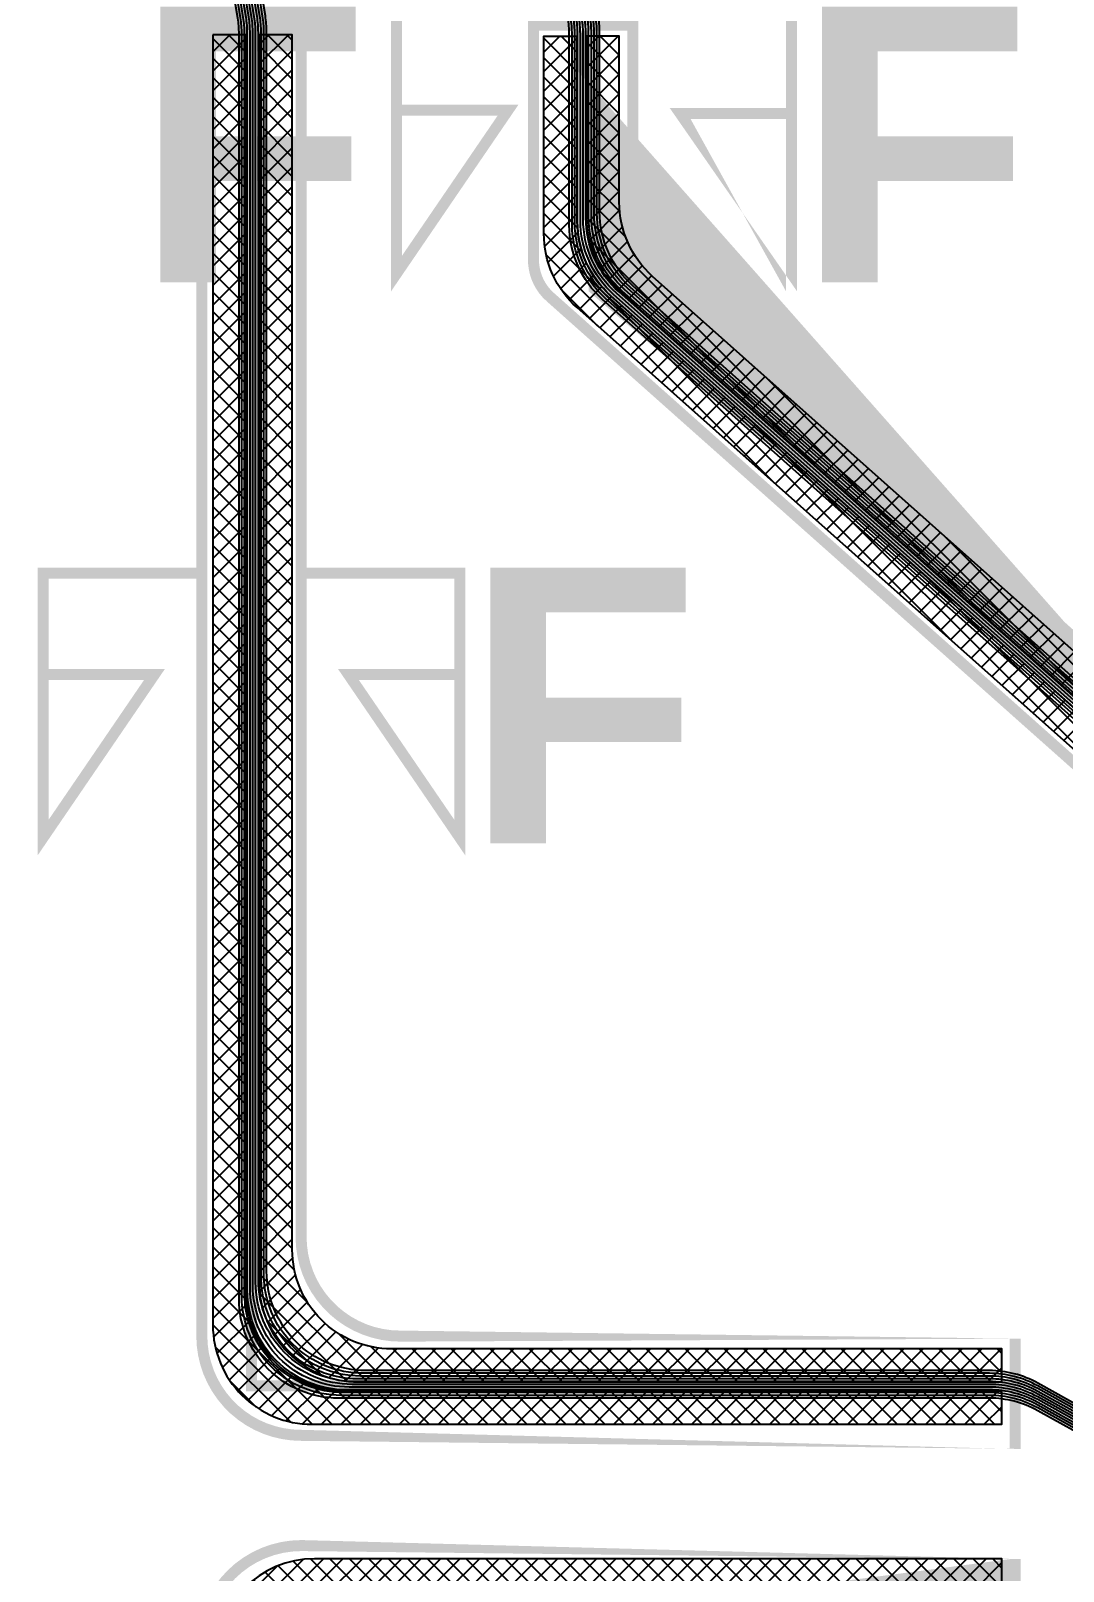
# Model space of a CAD drawing. Header units: metres. Extents: x 532643 to 533032, y 2674497 to 2674929.
# Drawn here: x 532816.68 to 532826.05, y 2674796.39 to 2674810.36 of the extents above; entities that cross this region are included whole.
import ezdxf
from ezdxf.enums import TextEntityAlignment as Align

# ---------------------------------------------------------------- set-up
doc = ezdxf.new("R2010")
doc.units = ezdxf.units.M
doc.header["$MEASUREMENT"] = 0
for name, color, linetype in [('300mm Hume Pipe', 74, 'Continuous'), ('Excavation', 7, 'Continuous'), ('LT Cable(AG) INV to LT Panel BL-06', 2, 'Continuous'), ('Section Marking BL-06', 2, 'Continuous'), ('Trench (AC)-BL06', 14, 'Continuous')]:
    doc.layers.add(name, color=color, linetype=linetype)
doc.styles.add('BoldTextStyle', font='arialbd.ttf')
pattern_1 = [(45, (0, 749.9980000001378), (-0.08838834764831845, 0.08838834764831845), []), (135, (0, 749.9980000001378), (-0.08838834764831845, -0.08838834764831843), [])]

msp = doc.modelspace()

# ---------------------------------------------------------------- hatches: boundary and pattern name
at = {"layer": '300mm Hume Pipe'}
h = msp.add_hatch(dxfattribs=at)
h.set_pattern_fill('ANSI37', color=74)
h.set_pattern_definition(pattern_1)
edge = h.paths.add_edge_path()
edge.add_line((532818.3352843686, 2674810.327486473), (532818.3352843699, 2674798.623132979))
edge.add_arc((532819.2352843699, 2674798.623132979), 0.9000000000232831, 180.0000000296449, 270.0000000074112)
edge.add_line((532819.23528437, 2674797.723132979), (532825.4881698034, 2674797.723132984))
edge.add_line((532825.4881698034, 2674797.723132984), (532825.4881698034, 2674798.023132984))
edge.add_line((532825.4881698034, 2674798.023132984), (532819.5352843701, 2674798.023132979))
edge.add_arc((532819.53528437, 2674798.923132979), 0.900000000372529, 180.0000000296449, 270.00000000741124, ccw=False)
edge.add_line((532818.6352843699, 2674798.923132979), (532818.6352843686, 2674810.327486473))
edge.add_line((532818.6352843686, 2674810.327486473), (532818.3352843686, 2674810.327486473))
edge = h.paths.add_edge_path(flags=17)
edge.add_line((532818.755440929, 2674810.327486473), (532818.755440929, 2674799.007195848))
edge.add_arc((532819.655440929, 2674799.007195848), 0.9000000000232831, 180.0000000296449, 270.0000000741123)
edge.add_line((532819.6554409302, 2674798.107195848), (532825.4881698034, 2674798.107195856))
edge.add_line((532825.4881698034, 2674798.107195856), (532825.4881698034, 2674798.407195855))
edge.add_line((532825.4881698034, 2674798.407195855), (532819.9554409303, 2674798.407195847))
edge.add_arc((532819.9554409289, 2674799.307195848), 0.900000000372529, 180.0000000296449, 270.0000000889347, ccw=False)
edge.add_line((532819.055440929, 2674799.307195847), (532819.055440929, 2674810.327486473))
edge.add_line((532819.055440929, 2674810.327486473), (532818.755440929, 2674810.327486473))
h = msp.add_hatch(dxfattribs=at)
h.set_pattern_fill('ANSI37', color=74)
h.set_pattern_definition(pattern_1)
edge = h.paths.add_edge_path()
edge.add_line((532829.0382895741, 2674799.296708546), (532829.3382895739, 2674799.296708546))
edge.add_line((532829.3382895739, 2674799.296708546), (532829.3382895739, 2674801.487289007))
edge.add_arc((532828.4382895738, 2674801.487289008), 0.9000000001396984, 359.9999999703551, 408.3287436989939)
edge.add_line((532829.0366597067, 2674802.159563642), (532822.3225955841, 2674808.135537201))
edge.add_arc((532822.920965717, 2674808.807811836), 0.9000000002774085, 180, 228.3287437187034, ccw=False)
edge.add_line((532822.0209657168, 2674808.807811836), (532822.0209657169, 2674810.314203433))
edge.add_line((532822.0209657169, 2674810.314203433), (532821.7209657171, 2674810.314203433))
edge.add_line((532821.7209657171, 2674810.314203433), (532821.720965717, 2674808.673210654))
edge.add_arc((532822.6209657171, 2674808.673210654), 0.9000000001396984, 180, 228.3287437187034)
edge.add_line((532822.0225955842, 2674808.00093602), (532828.736659707, 2674802.02496246))
edge.add_arc((532828.138289574, 2674801.352687825), 0.900000000354808, 0, 48.32874371316751, ccw=False)
edge.add_line((532829.0382895741, 2674801.352687825), (532829.0382895741, 2674799.296708546))
edge = h.paths.add_edge_path()
edge.add_line((532821.6369028456, 2674810.262976613), (532821.6369028455, 2674808.635494115))
edge.add_arc((532822.5369028456, 2674808.635494115), 0.9000000001396984, 180, 228.3287437187034)
edge.add_line((532821.9385327126, 2674807.96321948), (532828.6525968354, 2674801.987245921))
edge.add_arc((532828.0542267024, 2674801.314971286), 0.9000000002774085, 0, 48.32874371870338, ccw=False)
edge.add_line((532828.9542267026, 2674801.314971286), (532828.9542267026, 2674799.296708546))
edge.add_line((532828.9542267026, 2674799.296708546), (532828.6542267025, 2674799.296708546))
edge.add_line((532828.6542267025, 2674799.296708546), (532828.6542267024, 2674801.205169657))
edge.add_arc((532827.7542267023, 2674801.205169657), 0.9000000001396984, 0, 48.33614239672145)
edge.add_line((532828.3525100184, 2674801.877521554), (532821.6386195295, 2674807.851786938))
edge.add_arc((532822.2369028457, 2674808.524138836), 0.900000000033609, 180, 228.3361423967214, ccw=False)
edge.add_line((532821.3369028455, 2674808.524138836), (532821.3369028455, 2674810.314203433))
edge.add_line((532821.3369028455, 2674810.314203433), (532821.6369028456, 2674810.314203433))
edge.add_line((532821.6369028456, 2674810.314203433), (532821.6369028456, 2674810.262976613))
h = msp.add_hatch(dxfattribs=at)
h.set_pattern_fill('ANSI37', color=74)
h.set_pattern_definition(pattern_1)
edge = h.paths.add_edge_path(flags=17)
edge.add_line((532818.7152984735, 2674765.808283587), (532819.0152978556, 2674765.808283587))
edge.add_line((532819.0152978556, 2674765.808283587), (532819.0177964797, 2674794.943210169))
edge.add_arc((532819.9177964765, 2674794.943132984), 0.9000000000733688, 90, 179.9950862658559, ccw=False)
edge.add_line((532819.9177964765, 2674795.843132985), (532825.4902826136, 2674795.843132984))
edge.add_line((532825.4902826136, 2674795.843132984), (532825.4902826136, 2674796.143132984))
edge.add_line((532825.4902826136, 2674796.143132984), (532819.6178221947, 2674796.143132985))
edge.add_arc((532819.6178221946, 2674795.243132985), 0.8999999999068677, 89.99999999258877, 179.9950875109419)
edge.add_line((532818.7178221979, 2674795.24321015), (532818.7152984735, 2674765.808283587))
edge = h.paths.add_edge_path()
edge.add_line((532825.4902826137, 2674796.203132984), (532825.4902826137, 2674796.503132984))
edge.add_line((532825.4902826137, 2674796.503132984), (532819.2577816611, 2674796.503132985))
edge.add_arc((532819.2577816608, 2674795.603132985), 0.8999999994412065, 89.99999997776631, 179.9952226917687)
edge.add_line((532818.3577816641, 2674795.603208027), (532818.3552973614, 2674765.808283587))
edge.add_line((532818.3552973614, 2674765.808283587), (532818.6552967434, 2674765.808283587))
edge.add_line((532818.6552967434, 2674765.808283587), (532818.6577566423, 2674795.303208045))
edge.add_arc((532819.557756639, 2674795.303132984), 0.8999999997773137, 89.99999997776638, 179.9952214763271, ccw=False)
edge.add_line((532819.5577566393, 2674796.203132984), (532825.4902826137, 2674796.203132984))

# ---------------------------------------------------------------- linework, layer by layer
at = {"layer": '300mm Hume Pipe', "color": 74}
for points in [[(532818.3352843686, 2674810.327486473), (532818.3352843699, 2674798.623132979, 0.414213562368789), (532819.23528437, 2674797.723132979), (532825.4881698034, 2674797.723132984), (532825.4881698034, 2674798.023132984), (532819.5352843701, 2674798.023132979, -0.4142135623692981), (532818.6352843699, 2674798.923132979), (532818.6352843686, 2674810.327486473)], [(532818.755440929, 2674810.327486473), (532818.755440929, 2674799.007195848, 0.4142135627706127), (532819.6554409302, 2674798.107195848), (532825.4881698034, 2674798.107195856), (532825.4881698034, 2674798.407195855), (532819.9554409303, 2674798.407195847, -0.4142135627921673), (532819.055440929, 2674799.307195847), (532819.055440929, 2674810.327486473)], [(532821.6369028456, 2674810.262976613), (532821.6369028455, 2674808.635494115, 0.2140562423256003), (532821.9385327126, 2674807.96321948), (532828.6525968354, 2674801.987245921, -0.2140562423092027), (532828.9542267026, 2674801.314971286), (532828.9542267026, 2674799.296708546), (532828.6542267025, 2674799.296708546), (532828.6542267024, 2674801.205169657, 0.2140900045463655), (532828.3525100184, 2674801.877521554), (532821.6386195295, 2674807.851786938, -0.2140900045615197), (532821.3369028455, 2674808.524138836), (532821.3369028455, 2674810.314203433), (532821.6369028456, 2674810.314203433), (532821.6369028456, 2674810.262976613)], [(532829.0382895741, 2674799.296708546), (532829.3382895739, 2674799.296708546), (532829.3382895739, 2674801.487289007, 0.2140562423100663), (532829.0366597067, 2674802.159563642), (532822.3225955841, 2674808.135537201, -0.2140562423329815), (532822.0209657168, 2674808.807811836), (532822.0209657169, 2674810.314203433), (532821.7209657171, 2674810.314203433), (532821.720965717, 2674808.673210654, 0.2140562423301491), (532822.0225955842, 2674808.00093602), (532828.736659707, 2674802.02496246, -0.2140562423100663), (532829.0382895741, 2674801.352687825)], [(532825.4902826137, 2674796.203132984), (532825.4902826137, 2674796.503132984), (532819.2577816611, 2674796.503132985, 0.4141891411716305), (532818.3577816641, 2674795.603208027), (532818.3552973614, 2674765.808283587), (532818.6552967434, 2674765.808283587), (532818.6577566423, 2674795.303208045, -0.4141891350907431), (532819.5577566393, 2674796.203132984)]]:
    msp.add_lwpolyline(points, format="xyb", close=True, dxfattribs=at)
at = {"layer": 'Excavation', "color": 3, "const_width": 0.1}
for points in [[(532825.6102826138, 2674798.073132983), (532818.6852843686, 2674798.073132983), (532818.6852843686, 2674810.414203433)], [(532829.0099354833, 2674799.503849138), (532829.0099354833, 2674801.736423512), (532821.6926116262, 2674808.251225982), (532821.6926116263, 2674810.414203433)]]:
    msp.add_lwpolyline(points, dxfattribs=at)
at = {"layer": 'LT Cable(AG) INV to LT Panel BL-06'}
for points in [[(532828.4764828403, 2674796.804503328), (532828.3222250219, 2674796.804508372, -0.1278039081214447), (532827.8840762534, 2674796.918362293), (532825.8145644006, 2674798.071779062, 0.1278039081603817), (532825.3764156321, 2674798.185632983), (532819.6977843688, 2674798.185632983, -0.4142135623931155), (532818.7977843686, 2674799.085632983), (532818.7977843686, 2674810.353168568, 0.03995823480772897), (532818.7863250354, 2674810.496331005), (532818.7151677436, 2674810.937970226, -0.03995823482116238), (532818.7037084104, 2674811.081132664), (532818.7037084105, 2674920.587669279, 0.4142135623696432), (532817.8037084105, 2674921.487669279), (532710.8015845179, 2674921.48766928, -0.4142135623693032), (532709.9015845179, 2674922.38766928), (532709.9015845179, 2674922.689769275)], [(532828.4764828403, 2674796.829503328), (532828.3222250219, 2674796.829508372, -0.1278039081214447), (532827.8840762534, 2674796.943362293), (532825.8145643998, 2674798.096779062, 0.1278039081603817), (532825.3764156313, 2674798.210632984), (532819.7227843687, 2674798.210632983, -0.4142135623931891), (532818.8227843685, 2674799.110632983), (532818.8227843685, 2674810.355169675, 0.03995823471040594), (532818.8113250353, 2674810.498332112), (532818.7401677438, 2674810.939971333, -0.03995823470981269), (532818.7287084105, 2674811.08313377), (532818.7287084104, 2674920.612669279, 0.4142135623727862), (532817.8287084104, 2674921.512669279), (532807.9775845179, 2674921.512669279, -0.414213562373095), (532807.0775845179, 2674922.412669279), (532807.0775845179, 2674922.689769275)], [(532830.4792512616, 2674796.754503328), (532828.3222250219, 2674796.754508372, -0.1278039081214447), (532827.8840762534, 2674796.868362294), (532825.8145644006, 2674798.021779062, 0.1278039081603817), (532825.3764156321, 2674798.135632983), (532819.6477843687, 2674798.135632983, -0.4142135623929696), (532818.7477843686, 2674799.035632983), (532818.7477843686, 2674810.349166354, 0.03995823475906743), (532818.7363250353, 2674810.492328791), (532818.6651677437, 2674810.933968012, -0.03995823476548754), (532818.6537084104, 2674811.07713045), (532818.6537084104, 2674890.537669279, 0.4142135623693327), (532817.7537084104, 2674891.437669279), (532710.8015845179, 2674891.43766928, -0.4142135623693011), (532709.9015845179, 2674892.33766928), (532709.9015845179, 2674892.689769275)], [(532828.4764828403, 2674796.779503328), (532828.3222250219, 2674796.779508372, -0.1278039081214447), (532827.8840762534, 2674796.893362293), (532825.8145644006, 2674798.046779062, 0.1278039081603817), (532825.3764156321, 2674798.160632983), (532819.6727843687, 2674798.160632983, -0.4142135623930421), (532818.7727843686, 2674799.060632983), (532818.7727843686, 2674810.351167461, 0.03995823475906743), (532818.7613250354, 2674810.494329899), (532818.6901677437, 2674810.935969119, -0.03995823476548754), (532818.6787084105, 2674811.079131557), (532818.6787084105, 2674890.562669279, 0.414213562373095), (532817.7787084104, 2674891.462669279), (532807.9775845179, 2674891.462669279, -0.414213562373095), (532807.0775845179, 2674892.362669279), (532807.0775845179, 2674892.689769275)], [(532830.4792512616, 2674796.704503329), (532828.3222250219, 2674796.704508373, -0.1278039081214447), (532827.8840762534, 2674796.818362294), (532825.8145644006, 2674797.971779062, 0.1278039081603817), (532825.3764156321, 2674798.085632984), (532819.5977843687, 2674798.085632983, -0.4142135623928257), (532818.6977843685, 2674798.985632983), (532818.6977843685, 2674810.345164141, 0.03995823471040594), (532818.6863250353, 2674810.488326578), (532818.6151677438, 2674810.929965799, -0.03995823470949789), (532818.6037084105, 2674811.073128236), (532818.6037084104, 2674860.487669279, 0.4142135623686533), (532817.7037084104, 2674861.387669279), (532710.8015845179, 2674861.387669281, -0.4142135623692996), (532709.9015845179, 2674862.287669281), (532709.9015845179, 2674862.689769275)], [(532830.4792512616, 2674796.729503328), (532828.3222250219, 2674796.729508372, -0.1278039081214447), (532827.8840762534, 2674796.843362294), (532825.8145644006, 2674797.996779062, 0.1278039081603817), (532825.3764156321, 2674798.110632984), (532819.6227843687, 2674798.110632983, -0.4142135623928975), (532818.7227843686, 2674799.010632983), (532818.7227843686, 2674810.347165247, 0.03995823475906743), (532818.7113250353, 2674810.490327685), (532818.6401677437, 2674810.931966905, -0.03995823476548754), (532818.6287084104, 2674811.075129343), (532818.6287084104, 2674860.512669279, 0.414213562373095), (532817.7287084104, 2674861.412669279), (532807.9775845179, 2674861.412669279, -0.414213562373095), (532807.0775845179, 2674862.312669279), (532807.0775845179, 2674862.689769275)], [(532832.6362512615, 2674796.654508373), (532828.3222250219, 2674796.654508373, -0.1278039081214447), (532827.8840762534, 2674796.768362294), (532825.8145644014, 2674797.921779062, 0.1278039081603817), (532825.3764156329, 2674798.035632983), (532819.5477843687, 2674798.035632983, -0.4142135623926842), (532818.6477843686, 2674798.935632983), (532818.6477843686, 2674810.341161927, 0.03995823475906743), (532818.6363250354, 2674810.484324364), (532818.5651677437, 2674810.925963585, -0.03995823476548754), (532818.5537084105, 2674811.069126023), (532818.5537084105, 2674837.937669279, 0.4142135623693292), (532817.6537084104, 2674838.837669279), (532710.8015845179, 2674838.83766928, -0.4142135623692977), (532709.9015845179, 2674839.73766928), (532709.9015845179, 2674840.189769275)], [(532830.4792512616, 2674796.679503329), (532828.3222250219, 2674796.679508373, -0.1278039081214447), (532827.8840762534, 2674796.793362294), (532825.8145644014, 2674797.946779062, 0.1278039081603817), (532825.3764156329, 2674798.060632983), (532819.5727843688, 2674798.060632983, -0.4142135623927547), (532818.6727843686, 2674798.960632983), (532818.6727843686, 2674810.343163033, 0.03995823480772897), (532818.6613250354, 2674810.486325471), (532818.5901677436, 2674810.927964692, -0.03995823482194478), (532818.5787084104, 2674811.07112713), (532818.5787084105, 2674837.962669279, 0.4142135623712147), (532817.6787084105, 2674838.862669279), (532775.5855845179, 2674838.862669279, -0.4142135623699228), (532774.6855845179, 2674839.762669279), (532774.6855845179, 2674840.189769275)], [(532832.6362512615, 2674796.629508373), (532828.3222250219, 2674796.629508373, -0.1278039081214447), (532827.8840762534, 2674796.743362294), (532825.8145644014, 2674797.896779062, 0.1278039081603817), (532825.3764156329, 2674798.010632983), (532819.5227843687, 2674798.010632983, -0.414213562392614), (532818.6227843686, 2674798.910632983), (532818.6227843686, 2674810.33916082, 0.03995823475906743), (532818.6113250353, 2674810.482323258), (532818.5401677437, 2674810.923962479, -0.03995823476548754), (532818.5287084104, 2674811.067124916), (532818.5287084104, 2674815.412669279, 0.4142135623591174), (532817.6287084104, 2674816.312669279), (532790.1557843682, 2674816.31266928, 0.4142135623875159), (532789.2557843681, 2674815.412669281), (532789.2557843681, 2674809.71266928, -0.414213562373095), (532788.3557843681, 2674808.81266928), (532710.8015845179, 2674808.81266928, -0.414213562373095), (532709.9015845179, 2674809.71266928), (532709.9015845179, 2674810.189769275)], [(532832.6362512615, 2674796.579508373), (532828.3222250219, 2674796.579508373, -0.1278039081214447), (532827.8840762534, 2674796.693362294), (532825.8145644014, 2674797.846779062, 0.1278039081603817), (532825.3764156329, 2674797.960632984), (532819.4727843687, 2674797.960632983, -0.4142135623924753), (532818.5727843685, 2674798.860632983), (532818.5727843685, 2674810.335158607, 0.03995823471040594), (532818.5613250353, 2674810.478321044), (532818.4901677438, 2674810.919960265, -0.03995823470454672), (532818.4787084105, 2674811.063122702), (532818.4787084104, 2674815.362669279, 0.4142135623525118), (532817.5787084104, 2674816.262669279), (532790.2057843682, 2674816.262669281, 0.4142135623875671), (532789.3057843682, 2674815.362669281), (532789.3057843682, 2674787.162669281, -0.414213562373095), (532788.4057843682, 2674786.262669281), (532710.8015845179, 2674786.262669281, -0.414213562373095), (532709.9015845179, 2674787.162669281), (532709.9015845179, 2674787.689769275)], [(532832.6362512615, 2674796.604508373), (532828.3222250219, 2674796.604508373, -0.1278039081214447), (532827.8840762534, 2674796.718362294), (532825.8145644014, 2674797.871779062, 0.1278039081603817), (532825.3764156329, 2674797.985632984), (532819.4977843687, 2674797.985632983, -0.4142135623925443), (532818.5977843686, 2674798.885632983), (532818.5977843686, 2674810.337159713, 0.03995823475906743), (532818.5863250353, 2674810.480322151), (532818.5151677437, 2674810.921961371, -0.03995823476548754), (532818.5037084104, 2674811.065123809), (532818.5037084104, 2674815.387669279, 0.4142135623590935), (532817.6037084104, 2674816.287669279), (532790.1807843682, 2674816.287669281, 0.4142135623875415), (532789.2807843682, 2674815.387669281), (532789.2807843682, 2674787.18766928, -0.414213562373095), (532788.3807843681, 2674786.287669281), (532775.5855845179, 2674786.287669281, -0.414213562373095), (532774.6855845179, 2674787.18766928), (532774.6855845179, 2674787.689769275)]]:
    msp.add_lwpolyline(points, format="xyb", dxfattribs=at)
at = {"layer": 'LT Cable(AG) INV to LT Panel BL-06', "color": 5}
for points in [[(532829.5101633108, 2674797.204361049, -0.3259988777103935), (532828.8849354833, 2674798.061390951), (532828.8849354833, 2674801.276624703, 0.2140186322185252), (532828.5834023167, 2674801.948813254), (532821.8691447929, 2674807.926690189, -0.2140186322320503), (532821.5676116262, 2674808.59887874), (532821.5676116263, 2674810.327858747, 0.04301523001170813), (532821.5543385582, 2674810.481856631), (532821.4794814786, 2674810.912887156, -0.04301522998253888), (532821.4662084104, 2674811.066885039), (532821.4662084104, 2674920.600169279, -0.4142135623701943), (532822.3662084105, 2674921.500169279), (532867.584984218, 2674921.50016928, 0.4142135623701377), (532868.484984218, 2674922.400169279), (532868.484984218, 2674922.689769275)], [(532829.5101633107, 2674797.237782299, -0.3179111482981459), (532828.9099354834, 2674798.086390951), (532828.9099354834, 2674801.287839308, 0.2140186322185252), (532828.6084023167, 2674801.96002786), (532821.8941447929, 2674807.937904794, -0.2140186322321069), (532821.5926116263, 2674808.610093345), (532821.5926116264, 2674810.330013495, 0.04301523006026459), (532821.5793385583, 2674810.484011379), (532821.5044814785, 2674810.915041904, -0.04301523003857886), (532821.4912084104, 2674811.069039788), (532821.4912084105, 2674920.575169279, -0.4142135623699482), (532822.3912084105, 2674921.475169279), (532964.760984218, 2674921.475169281, 0.4142135623702392), (532965.660984218, 2674922.37516928), (532965.660984218, 2674922.689769275)], [(532829.5101633107, 2674797.272032246, -0.3097769471170886), (532828.9349354834, 2674798.111390951), (532828.9349354834, 2674801.299053913, 0.2140186322185252), (532828.6334023167, 2674801.971242465), (532821.919144793, 2674807.949119399, -0.2140186322321641), (532821.6176116263, 2674808.62130795), (532821.6176116264, 2674810.332168244, 0.04301523001187163), (532821.6043385583, 2674810.486166127), (532821.5294814786, 2674810.917196652, -0.04301522998253888), (532821.5162084105, 2674811.071194536), (532821.5162084105, 2674890.550169279, -0.4142135623701912), (532822.4162084105, 2674891.450169279), (532867.584984218, 2674891.45016928, 0.4142135623701346), (532868.484984218, 2674892.35016928), (532868.484984218, 2674892.689769275)], [(532829.5101633107, 2674797.307138621, -0.3015862789084595), (532828.9599354833, 2674798.136390951), (532828.9599354833, 2674801.310268518, 0.2140186322185252), (532828.6584023166, 2674801.98245707), (532821.9441447929, 2674807.960334004, -0.2140186322322218), (532821.6426116262, 2674808.632522556), (532821.6426116263, 2674810.334322992, 0.04301523001195461), (532821.6293385582, 2674810.488320876), (532821.5544814785, 2674810.919351401, -0.04301522998253888), (532821.5412084104, 2674811.073349284), (532821.5412084104, 2674890.525169279, -0.414213562370256), (532822.4412084104, 2674891.425169279), (532964.760984218, 2674891.42516928, 0.4142135623702382), (532965.660984218, 2674892.32516928), (532965.660984218, 2674892.689769275)], [(532831.5792512614, 2674797.261390951), (532829.8849354833, 2674797.261390951, -0.4142135623503636), (532828.9849354833, 2674798.161390951), (532828.9849354833, 2674801.321483123, 0.2140186322185252), (532828.6834023166, 2674801.993671675), (532821.9691447929, 2674807.971548609, -0.2140186322322798), (532821.6676116262, 2674808.643737161), (532821.6676116263, 2674810.33647774, 0.04301522996356298), (532821.6543385583, 2674810.490475624), (532821.5794814785, 2674810.92150615, -0.04301522994321387), (532821.5662084105, 2674811.075504033), (532821.5662084104, 2674860.500169279, -0.4142135623708656), (532822.4662084104, 2674861.400169279), (532867.584984218, 2674861.400169279, 0.4142135623701312), (532868.484984218, 2674862.300169279), (532868.484984218, 2674862.689769275)], [(532831.5792512614, 2674797.286390951), (532829.9099354834, 2674797.286390951, -0.4142135623503636), (532829.0099354833, 2674798.186390951), (532829.0099354833, 2674801.332697728, 0.2140186322185252), (532828.7084023167, 2674802.00488628), (532821.9941447929, 2674807.982763214, -0.2140186322323385), (532821.6926116262, 2674808.654951766), (532821.6926116263, 2674810.338632489, 0.04301523001212323), (532821.6793385582, 2674810.492630373), (532821.6044814786, 2674810.923660898, -0.04301522998253888), (532821.5912084104, 2674811.077658781), (532821.5912084104, 2674860.475169279, -0.4142135623702549), (532822.4912084105, 2674861.375169279), (532964.760984218, 2674861.37516928, 0.4142135623702371), (532965.660984218, 2674862.27516928), (532965.660984218, 2674862.689769275)], [(532831.5792512614, 2674797.311390951), (532829.9349354834, 2674797.311390951, -0.4142135623503636), (532829.0349354834, 2674798.211390951), (532829.0349354834, 2674801.343912333, 0.2140186322185252), (532828.7334023167, 2674802.016100885), (532822.0191447929, 2674807.993977819, -0.2140186322323974), (532821.7176116263, 2674808.666166371), (532821.7176116264, 2674810.340787238, 0.04301523006068392), (532821.7043385583, 2674810.494785121), (532821.6294814785, 2674810.925815646, -0.04301523003936212), (532821.6162084104, 2674811.07981353), (532821.6162084105, 2674837.950169279, -0.4142135623718672), (532822.5162084105, 2674838.850169279), (532835.192984218, 2674838.850169279, 0.414213562373095), (532836.092984218, 2674839.750169279), (532836.092984218, 2674840.189769275)], [(532831.5792512614, 2674797.336390951), (532829.9599354834, 2674797.336390951, -0.4142135623503636), (532829.0599354834, 2674798.236390951), (532829.0599354834, 2674801.355126938, 0.2140186322185252), (532828.7584023167, 2674802.02731549), (532822.044144793, 2674808.005192424, -0.2140186322324571), (532821.7426116263, 2674808.677380976), (532821.7426116264, 2674810.342941986, 0.04301523001229519), (532821.7293385583, 2674810.49693987), (532821.6544814786, 2674810.927970394, -0.04301522998253888), (532821.6412084105, 2674811.081968278), (532821.6412084105, 2674837.925169279, -0.4142135623696525), (532822.5412084105, 2674838.825169279), (532899.976984218, 2674838.82516928, 0.4142135623696128), (532900.876984218, 2674839.72516928), (532900.876984218, 2674840.189769275)], [(532833.5202512615, 2674797.361390951), (532829.9849354833, 2674797.361390951, -0.4142135623503636), (532829.0849354833, 2674798.261390951), (532829.0849354833, 2674801.366341543, 0.2140186322185252), (532828.7834023166, 2674802.038530095), (532822.0691447929, 2674808.016407029, -0.2140186322325172), (532821.7676116262, 2674808.688595581), (532821.7676116263, 2674810.345096734, 0.04301523001238261), (532821.7543385582, 2674810.499094618), (532821.6794814785, 2674810.930125143, -0.04301522998253888), (532821.6662084104, 2674811.084123027), (532821.6662084104, 2674837.900169279, -0.4142135623702535), (532822.5662084104, 2674838.800169279), (532964.760984218, 2674838.80016928, 0.4142135623702355), (532965.660984218, 2674839.70016928), (532965.660984218, 2674840.189769275)], [(532833.5202512615, 2674797.386390951), (532830.0099354833, 2674797.386390951, -0.4142135623503636), (532829.1099354833, 2674798.28639095), (532829.1099354833, 2674801.377556148, 0.2140186322185252), (532828.8084023166, 2674802.0497447), (532822.0941447929, 2674808.027621634, -0.2140186322325777), (532821.7926116262, 2674808.699810186), (532821.7926116263, 2674810.347251482, 0.04301522996399543), (532821.7793385583, 2674810.501249366), (532821.7044814785, 2674810.932279892, -0.04301522993825589), (532821.6912084105, 2674811.086277775), (532821.6912084104, 2674815.375169279, -0.4142135623733302), (532822.5912084104, 2674816.275169279), (532885.3692843681, 2674816.27516928, -0.4142135623795205), (532886.2692843681, 2674815.37516928), (532886.2692843681, 2674809.67516928, 0.414213562373095), (532887.1692843682, 2674808.77516928), (532964.760984218, 2674808.77516928, 0.414213562373095), (532965.660984218, 2674809.67516928), (532965.660984218, 2674810.189769275)], [(532833.5202512615, 2674797.41139095), (532830.0349354834, 2674797.41139095, -0.4142135623503636), (532829.1349354833, 2674798.31139095), (532829.1349354833, 2674801.388770754, 0.2140186322185252), (532828.8334023167, 2674802.060959305), (532822.1191447929, 2674808.038836239, -0.214018632232639), (532821.8176116262, 2674808.711024791), (532821.8176116263, 2674810.349406231, 0.04301523001256013), (532821.8043385582, 2674810.503404115), (532821.7294814786, 2674810.93443464, -0.04301522998253888), (532821.7162084104, 2674811.088432523), (532821.7162084104, 2674815.350169279, -0.4142135623667541), (532822.6162084105, 2674816.250169279), (532885.3442843681, 2674816.25016928, -0.4142135623795257), (532886.2442843681, 2674815.350169281), (532886.2442843681, 2674787.15016928, 0.414213562373095), (532887.1442843681, 2674786.25016928), (532899.976984218, 2674786.25016928, 0.414213562373095), (532900.876984218, 2674787.15016928), (532900.876984218, 2674787.689769275)], [(532833.5202512615, 2674797.43639095), (532830.0599354834, 2674797.43639095, -0.4142135623503636), (532829.1599354834, 2674798.33639095), (532829.1599354834, 2674801.399985359, 0.214018632209244), (532828.8584023167, 2674802.07217391), (532822.1441447929, 2674808.050050845, -0.2140186322230204), (532821.8426116263, 2674808.722239397), (532821.8426116264, 2674810.35156098, 0.04301523006112572), (532821.8293385583, 2674810.505558863), (532821.7544814785, 2674810.936589388, -0.04301523004390911), (532821.7412084104, 2674811.090587272), (532821.7412084105, 2674815.325169279, -0.4142135623601086), (532822.6412084105, 2674816.225169279), (532885.3192843681, 2674816.225169281, -0.4142135623795307), (532886.2192843681, 2674815.325169281), (532886.2192843681, 2674787.12516928, 0.414213562373095), (532887.1192843681, 2674786.225169281), (532964.760984218, 2674786.225169281, 0.414213562373095), (532965.660984218, 2674787.12516928), (532965.660984218, 2674787.689769275)]]:
    msp.add_lwpolyline(points, format="xyb", dxfattribs=at)
at = {"layer": 'Section Marking BL-06', "color": 94, "lineweight": 35, "true_color": 0x00a500, "const_width": 0.1}
for points in [[(532821.3912084105, 2674810.561914468), (532820.0012084105, 2674810.561914468), (532820.0012084105, 2674808.161914468), (532821.0112084105, 2674809.641914468), (532820.0012084105, 2674809.641914468)], [(532822.1926116263, 2674810.532714708), (532823.5826116264, 2674810.532714708), (532823.5826116262, 2674808.132714708), (532822.5726116264, 2674809.612714708), (532823.5826116264, 2674809.612714708)], [(532818.1852843686, 2674805.443668208), (532816.7952843686, 2674805.443668208), (532816.7952843686, 2674803.043668208), (532817.8052843686, 2674804.523668208), (532816.7952843686, 2674804.523668208)], [(532819.1852843686, 2674805.443668208), (532820.5752843686, 2674805.443668208), (532820.5752843686, 2674803.043668208), (532819.5652843686, 2674804.523668208), (532820.5752843686, 2674804.523668208)]]:
    msp.add_lwpolyline(points, dxfattribs=at)
at = {"layer": 'Trench (AC)-BL06', "const_width": 0.1}
for points in [[(532818.2352843686, 2674810.414203433), (532818.2352843699, 2674798.523132979, 0.414213562368404), (532819.13528437, 2674797.623132979), (532825.6102826138, 2674797.623132984), (532825.6102826137, 2674798.523132984), (532820.03528437, 2674798.523132979, -0.4142135623721557), (532819.1352843698, 2674799.423132979), (532819.1352843686, 2674810.414203433)], [(532828.4111516709, 2674801.704306071), (532821.3913954389, 2674807.950741982, -0.2124726228145605), (532821.2426116264, 2674808.285060406), (532821.2426116264, 2674810.414203433), (532822.1426116264, 2674810.414203433), (532822.1426116265, 2674808.619232381, 0.2124726227902704), (532822.2913954393, 2674808.284913958), (532829.3111516708, 2674802.038478046, -0.212472622813343), (532829.4599354835, 2674801.704159623), (532829.4599354834, 2674799.196708546), (532828.5599354834, 2674799.196708546), (532828.5599354834, 2674801.369987647, 0.2124726228154971)], [(532818.2352843683, 2674765.688283586), (532818.2377916692, 2674795.723208116, -0.4141891120428178), (532819.1377916662, 2674796.623132985), (532825.6102826138, 2674796.623132984), (532825.6102826137, 2674795.723132984), (532820.0377861857, 2674795.723132985, 0.4141884118590964), (532819.137786189, 2674794.823210268), (532819.1352843683, 2674765.688283586)]]:
    msp.add_lwpolyline(points, format="xyb", close=True, dxfattribs=at)

# ---------------------------------------------------------------- texts
at = {"layer": 'Section Marking BL-06', "color": 94, "true_color": 0x00a500, "style": 'BoldTextStyle'}
for p in [(532818.6926116263, 2674809.332714708), (532824.6926116263, 2674809.332714708)]:
    msp.add_text('F', height=2.5, rotation=359.9999999969162, dxfattribs=at).set_placement(p, align=Align.MIDDLE_CENTER)
msp.add_text('F', height=2.5, dxfattribs=at).set_placement((532821.6852843686, 2674804.243668208), align=Align.MIDDLE_CENTER)

doc.saveas('drawing.dxf')
